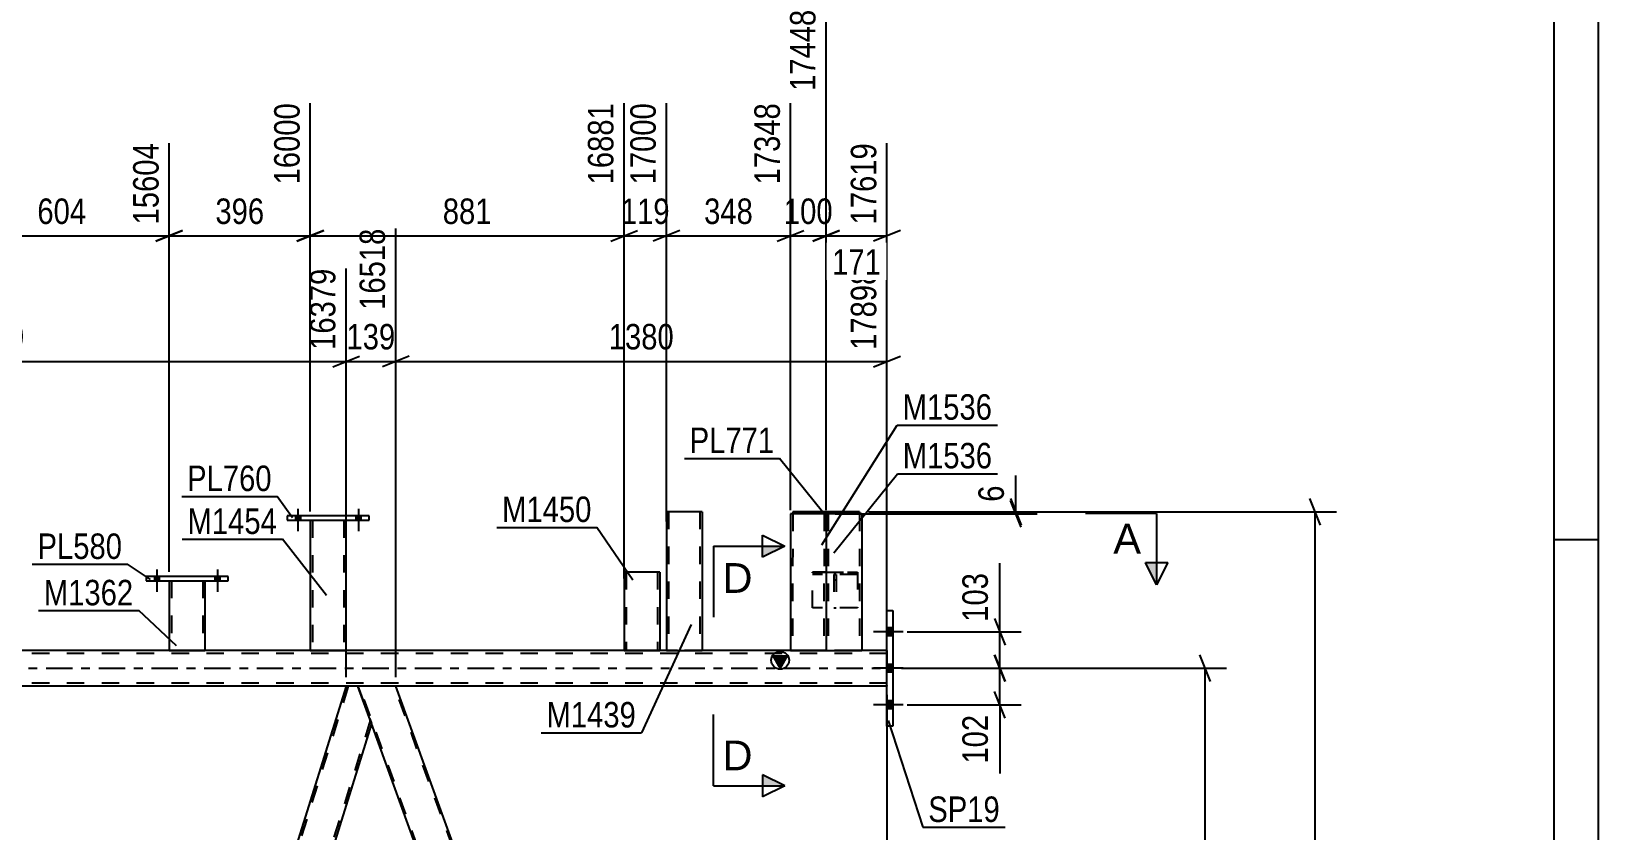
# Model space of a CAD drawing. Header units: millimetres. Extents: x -45 to 796, y -433 to 161.
# Drawn here: x 619.8 to 795.9, y -18.2 to 71.6 of the extents above; entities that cross this region are included whole.
import ezdxf

# ---------------------------------------------------------------- set-up
doc = ezdxf.new("R2010")
doc.units = ezdxf.units.MM
doc.linetypes.add('DXK_LINE_DOT2', pattern=[3.9198, 1.9599, -1.9599])
doc.linetypes.add('DXK_LINE_DOT3', pattern=[5.9187, 2.979, -0.9799, 0.9799, -0.9799])
doc.styles.add('Arial', font='arial.ttf', dxfattribs={"height": 0.2})
doc.styles.add('Arial Narrow', font='ARIALN.TTF', dxfattribs={"height": 0.2})

# ---------------------------------------------------------------- blocks, each defined once
blk = doc.blocks.new('Unknown-814760973-1133')
at = {"color": 5, "linetype": 'Continuous'}
for p, q in [((795.85, -432.57), (795.85, 161.43)), ((790.85, -427.57), (790.85, 156.43)), ((795.85, 14.43), (790.85, 14.43))]:
    blk.add_line(p, q, dxfattribs=at)
blk = doc.blocks.new('Part-814760973-3814 - 3734')
at = {"color": 2, "linetype": 'Continuous'}
for p, q in [((705.09, 17.36), (705.08, 2)), ((709.01, 17.36), (705.09, 17.36)), ((709.09, 17.36), (709.08, 2)), ((705.08, 2), (709.08, 2))]:
    blk.add_line(p, q, dxfattribs=at)
at = {"color": 7, "linetype": 'DXK_LINE_DOT2'}
for p, q in [((705.33, 17.36), (705.32, 2)), ((708.83, 17.36), (708.85, 17.36)), ((708.85, 17.36), (708.84, 2)), ((709.05, 17.36), (709.01, 17.36)), ((709.05, 17.36), (709.01, 17.36)), ((709.09, 17.36), (709.05, 17.36)), ((709.05, 17.36), (709.09, 17.36)), ((708.82, 2), (708.78, 2)), ((708.82, 2), (708.78, 2)), ((708.84, 2), (708.82, 2)), ((708.82, 2), (708.84, 2))]:
    blk.add_line(p, q, dxfattribs=at)
blk = doc.blocks.new('Part-814760973-3799 - 3734')
at = {"color": 2, "linetype": 'Continuous'}
for p, q in [((691.15, 17.6), (691.15, 2)), ((695.15, 17.6), (691.15, 17.6)), ((695.15, 17.6), (695.15, 2)), ((691.15, 2), (695.15, 2))]:
    blk.add_line(p, q, dxfattribs=at)
at = {"color": 7, "linetype": 'DXK_LINE_DOT2'}
for p, q in [((691.39, 17.6), (691.39, 2)), ((694.89, 17.6), (694.91, 17.6)), ((694.91, 17.6), (694.91, 2)), ((694.89, 2), (694.85, 2)), ((694.89, 2), (694.85, 2)), ((694.91, 2), (694.89, 2)), ((694.89, 2), (694.91, 2))]:
    blk.add_line(p, q, dxfattribs=at)
blk = doc.blocks.new('Part-814760973-3895 - 3734')
at = {"color": 2, "linetype": 'Continuous'}
for p, q in [((635.31, 9.84), (635.31, 2)), ((639.31, 9.84), (639.31, 2)), ((635.31, 2), (639.31, 2))]:
    blk.add_line(p, q, dxfattribs=at)
at = {"color": 7, "linetype": 'DXK_LINE_DOT2'}
for p, q in [((635.31, 9.84), (639.31, 9.84)), ((635.55, 9.84), (635.55, 2)), ((639.07, 9.84), (639.07, 2)), ((639.01, 2), (639.05, 2)), ((639.01, 2), (639.05, 2)), ((639.05, 2), (639.07, 2)), ((639.05, 2), (639.07, 2))]:
    blk.add_line(p, q, dxfattribs=at)
blk = doc.blocks.new('Bolt-814760973-3816 - 3734')
at = {"linetype": 'Continuous'}
for points in [[(633.63, 9.84), (634.19, 9.84), (634.19, 10.32), (633.63, 10.32)], [(633.63, 9.84), (634.19, 9.84), (634.19, 10.32), (633.63, 10.32)], [(640.43, 9.84), (640.99, 9.84), (640.99, 10.32), (640.43, 10.32)], [(640.43, 9.84), (640.99, 9.84), (640.99, 10.32), (640.43, 10.32)]]:
    blk.add_hatch(color=1, dxfattribs=at).paths.add_polyline_path(points)
at = {"color": 1, "linetype": 'Continuous'}
for p, q in [((633.91, 11.12), (633.91, 8.6)), ((633.91, 11.12), (633.91, 8.6)), ((640.71, 11.12), (640.71, 8.6)), ((640.71, 11.12), (640.71, 8.6)), ((633.63, 10.32), (633.63, 9.84)), ((633.63, 10.32), (633.63, 9.84)), ((634.19, 10.32), (634.19, 9.84)), ((634.19, 10.32), (634.19, 9.84)), ((640.43, 10.32), (640.43, 9.84)), ((640.43, 10.32), (640.43, 9.84)), ((640.99, 10.32), (640.99, 9.84)), ((640.99, 10.32), (640.99, 9.84))]:
    blk.add_line(p, q, dxfattribs=at)
blk = doc.blocks.new('Bolt-814760973-3956 - 3734')
at = {"linetype": 'Continuous'}
for points in [[(649.47, 16.64), (650.03, 16.64), (650.03, 17.12), (649.47, 17.12)], [(649.47, 16.64), (650.03, 16.64), (650.03, 17.12), (649.47, 17.12)], [(656.27, 16.64), (656.83, 16.64), (656.83, 17.12), (656.27, 17.12)], [(656.27, 16.64), (656.83, 16.64), (656.83, 17.12), (656.27, 17.12)]]:
    blk.add_hatch(color=1, dxfattribs=at).paths.add_polyline_path(points)
at = {"color": 1, "linetype": 'Continuous'}
for p, q in [((649.75, 17.92), (649.75, 15.4)), ((649.75, 17.92), (649.75, 15.4)), ((656.55, 17.92), (656.55, 15.4)), ((656.55, 17.92), (656.55, 15.4)), ((649.47, 17.12), (649.47, 16.64)), ((649.47, 17.12), (649.47, 16.64)), ((650.03, 17.12), (650.03, 16.64)), ((650.03, 17.12), (650.03, 16.64)), ((656.27, 17.12), (656.27, 16.64)), ((656.27, 17.12), (656.27, 16.64)), ((656.83, 17.12), (656.83, 16.64)), ((656.83, 17.12), (656.83, 16.64))]:
    blk.add_line(p, q, dxfattribs=at)
blk = doc.blocks.new('Part-814760973-3915 - 3734')
at = {"color": 2, "linetype": 'Continuous'}
for p, q in [((686.39, 10.8), (686.39, 2)), ((690.39, 10.8), (686.39, 10.8)), ((690.39, 10.8), (690.39, 2)), ((686.39, 2), (690.39, 2))]:
    blk.add_line(p, q, dxfattribs=at)
at = {"color": 7, "linetype": 'DXK_LINE_DOT2'}
for p, q in [((686.63, 10.8), (686.63, 2)), ((690.08, 10.8), (690.09, 10.8)), ((690.09, 10.8), (690.13, 10.8)), ((690.13, 10.8), (690.15, 10.8)), ((690.15, 10.8), (690.15, 2)), ((690.13, 2), (690.09, 2)), ((690.09, 2), (690.13, 2)), ((690.15, 2), (690.13, 2)), ((690.13, 2), (690.15, 2))]:
    blk.add_line(p, q, dxfattribs=at)
blk = doc.blocks.new('Part-814760973-3900 - 3734')
at = {"color": 2, "linetype": 'Continuous'}
for p, q in [((632.71, 10.32), (632.71, 9.84)), ((641.91, 10.32), (632.71, 10.32)), ((632.71, 9.84), (641.91, 9.84)), ((641.91, 9.84), (641.91, 10.32))]:
    blk.add_line(p, q, dxfattribs=at)
blk = doc.blocks.new('Part-814760973-3930 - 3734')
at = {"color": 2, "linetype": 'Continuous'}
for p, q in [((705.33, 17.6), (705.33, 17.36)), ((712.85, 17.6), (705.33, 17.6)), ((709.16, 17.36), (709.01, 17.36)), ((712.85, 17.6), (712.85, 17.36))]:
    blk.add_line(p, q, dxfattribs=at)
at = {"color": 7, "linetype": 'DXK_LINE_DOT2'}
for p, q in [((709.01, 17.36), (705.33, 17.36)), ((712.85, 17.36), (709.16, 17.36)), ((712.85, 17.36), (712.85, 17.36)), ((712.85, 17.36), (712.85, 17.36))]:
    blk.add_line(p, q, dxfattribs=at)
blk = doc.blocks.new('Part-814760973-4052 - 3734')
at = {"color": 2, "linetype": 'Continuous'}
for p, q in [((660.74, -2), (656.48, -2)), ((704.86, -123.22), (660.74, -2)), ((700.6, -123.22), (658.01, -6.2))]:
    blk.add_line(p, q, dxfattribs=at)
at = {"color": 7, "linetype": 'DXK_LINE_DOT2'}
for p, q in [((656.48, -2), (658.01, -6.2)), ((700.77, -123.22), (656.65, -2)), ((704.69, -123.22), (660.57, -2)), ((700.6, -123.22), (704.86, -123.22))]:
    blk.add_line(p, q, dxfattribs=at)
blk = doc.blocks.new('Part-814760973-4163 - 3734')
at = {"color": 2, "linetype": 'Continuous'}
for p, q in [((709.08, 17.36), (709.08, 2)), ((713.08, 17.36), (709.16, 17.36)), ((713.08, 17.36), (713.08, 2)), ((709.08, 2), (713.08, 2))]:
    blk.add_line(p, q, dxfattribs=at)
at = {"color": 7, "linetype": 'DXK_LINE_DOT2'}
for p, q in [((709.12, 17.36), (709.08, 17.36)), ((709.08, 17.36), (709.12, 17.36)), ((709.16, 17.36), (709.12, 17.36)), ((709.12, 17.36), (709.16, 17.36)), ((709.32, 17.36), (709.32, 2)), ((712.83, 17.36), (712.84, 17.36)), ((712.84, 17.36), (712.84, 2)), ((712.83, 2), (712.79, 2)), ((712.83, 2), (712.79, 2)), ((712.84, 2), (712.83, 2)), ((712.83, 2), (712.84, 2))]:
    blk.add_line(p, q, dxfattribs=at)
blk = doc.blocks.new('Part-814760973-4072 - 3734')
at = {"color": 2, "linetype": 'Continuous'}
for p, q in [((715.92, -6.5), (715.92, 6.5)), ((715.92, 6.5), (716.56, 6.5)), ((716.56, 6.5), (716.56, -6.5)), ((716.56, -6.5), (715.92, -6.5))]:
    blk.add_line(p, q, dxfattribs=at)
blk = doc.blocks.new('Part-814760973-4093 - 3734')
at = {"linetype": 'Continuous'}
blk.add_hatch(color=2, dxfattribs=at).paths.add_polyline_path([(703.92, 0), (703.12, 1.4), (704.72, 1.4)])
at = {"color": 7, "linetype": 'DXK_LINE_DOT2'}
for p, q in [((715.92, 2), (530.15, 2)), ((655.15, 2), (651.15, 2)), ((695.15, 2), (691.15, 2)), ((709.08, 2), (708.6, 2)), ((713.08, 2), (709.08, 2)), ((715.92, 2), (715.92, -2)), ((715.92, 1.68), (0, 1.68)), ((715.92, -1.68), (0, -1.68)), ((660.74, -2), (655.16, -2))]:
    blk.add_line(p, q, dxfattribs=at)
at = {"color": 2, "linetype": 'Continuous'}
for p, q in [((651.15, 2), (615.15, 2)), ((691.15, 2), (655.15, 2)), ((708.6, 2), (695.15, 2)), ((709.08, 2), (709.08, 2)), ((715.92, 2), (713.08, 2)), ((703.92, 0), (703.12, 1.4)), ((703.12, 1.4), (704.72, 1.4)), ((704.72, 1.4), (703.92, 0)), ((655.16, -2), (575.6, -2)), ((715.92, -2), (660.74, -2))]:
    blk.add_line(p, q, dxfattribs=at)
at = {"color": 7, "linetype": 'DXK_LINE_DOT3'}
blk.add_line((0, 0), (715.92, 0), dxfattribs=at)
at = {"color": 2, "linetype": 'Continuous'}
blk.add_circle((703.92, 0.9), 1, dxfattribs=at)
blk = doc.blocks.new('Bolt-814760973-4102 - 3734')
at = {"linetype": 'Continuous'}
for points in [[(715.92, 4.54), (715.92, 3.66), (716.56, 3.66), (716.56, 4.54)], [(715.92, 4.54), (715.92, 3.66), (716.56, 3.66), (716.56, 4.54)], [(715.92, 4.54), (715.92, 3.66), (716.56, 3.66), (716.56, 4.54)], [(715.92, 0.44), (715.92, -0.44), (716.56, -0.44), (716.56, 0.44)], [(715.92, 0.44), (715.92, -0.44), (716.56, -0.44), (716.56, 0.44)], [(715.92, -3.66), (715.92, -4.54), (716.56, -4.54), (716.56, -3.66)], [(715.92, -3.66), (715.92, -4.54), (716.56, -4.54), (716.56, -3.66)], [(715.92, -3.66), (715.92, -4.54), (716.56, -4.54), (716.56, -3.66)]]:
    blk.add_hatch(color=1, dxfattribs=at).paths.add_polyline_path(points)
at = {"color": 1, "linetype": 'Continuous'}
for p, q in [((717.72, 4.1), (714.4, 4.1)), ((717.72, 4.1), (714.4, 4.1)), ((717.72, 4.1), (714.4, 4.1)), ((716.56, 4.54), (715.92, 4.54)), ((716.56, 4.54), (715.92, 4.54)), ((716.56, 4.54), (715.92, 4.54)), ((716.56, 3.66), (715.92, 3.66)), ((716.56, 3.66), (715.92, 3.66)), ((716.56, 3.66), (715.92, 3.66)), ((717.72, 0), (714.4, 0)), ((717.72, 0), (714.4, 0)), ((716.56, 0.44), (715.92, 0.44)), ((716.56, 0.44), (715.92, 0.44)), ((716.56, -0.44), (715.92, -0.44)), ((716.56, -0.44), (715.92, -0.44)), ((717.72, -4.1), (714.4, -4.1)), ((717.72, -4.1), (714.4, -4.1)), ((717.72, -4.1), (714.4, -4.1)), ((716.56, -3.66), (715.92, -3.66)), ((716.56, -3.66), (715.92, -3.66)), ((716.56, -3.66), (715.92, -3.66)), ((716.56, -4.54), (715.92, -4.54)), ((716.56, -4.54), (715.92, -4.54)), ((716.56, -4.54), (715.92, -4.54))]:
    blk.add_line(p, q, dxfattribs=at)
blk = doc.blocks.new('Part-814760973-4132 - 3734')
at = {"color": 7, "linetype": 'DXK_LINE_DOT2'}
for p, q in [((655.41, -2), (618.59, -120.12)), ((657.89, -5.88), (621.32, -123.22)), ((658.03, -6.25), (658.01, -6.2)), ((658.03, -6.25), (658.01, -6.2)), ((618.88, -118.4), (618.46, -119.75)), ((623.07, -118.4), (621.57, -123.22)), ((619.72, -123.22), (618.46, -119.75)), ((621.57, -123.22), (619.72, -123.22))]:
    blk.add_line(p, q, dxfattribs=at)
at = {"color": 2, "linetype": 'Continuous'}
for p, q in [((655.16, -2), (618.88, -118.4)), ((656.48, -2), (655.16, -2)), ((658.01, -6.2), (656.48, -2)), ((658.03, -6.25), (623.07, -118.4))]:
    blk.add_line(p, q, dxfattribs=at)
blk = doc.blocks.new('Part-814760973-4422 - 3734')
at = {"color": 2, "linetype": 'Continuous'}
for p, q in [((648.55, 17.12), (648.55, 16.64)), ((657.75, 17.12), (648.55, 17.12)), ((648.55, 16.64), (657.75, 16.64)), ((657.75, 16.64), (657.75, 17.12))]:
    blk.add_line(p, q, dxfattribs=at)
blk = doc.blocks.new('Part-814760973-4427 - 3734')
at = {"color": 2, "linetype": 'Continuous'}
for p, q in [((651.15, 16.64), (651.15, 2)), ((655.15, 16.64), (655.15, 2)), ((651.15, 2), (655.15, 2))]:
    blk.add_line(p, q, dxfattribs=at)
at = {"color": 7, "linetype": 'DXK_LINE_DOT2'}
for p, q in [((651.15, 16.64), (655.15, 16.64)), ((651.39, 16.64), (651.39, 2)), ((654.91, 16.64), (654.91, 2)), ((654.85, 2), (654.89, 2)), ((654.85, 2), (654.89, 2)), ((654.89, 2), (654.91, 2)), ((654.89, 2), (654.91, 2))]:
    blk.add_line(p, q, dxfattribs=at)
blk = doc.blocks.new('Part-814760973-4440 - 3734')
at = {"color": 7, "linetype": 'DXK_LINE_DOT2'}
for p, q in [((709.96, 10.56), (710.2, 10.56)), ((709.96, 10.56), (709.96, 6.8)), ((710.2, 10.56), (709.96, 10.56)), ((709.96, 9.96), (710.2, 9.96)), ((710.2, 10.56), (710.2, 6.8)), ((709.96, 6.8), (710.2, 6.8))]:
    blk.add_line(p, q, dxfattribs=at)
blk = doc.blocks.new('Part-814760973-4441 - 3734')
at = {"color": 7, "linetype": 'DXK_LINE_DOT2'}
for p, q in [((709.08, 10.8), (707.56, 10.8)), ((707.56, 6.8), (707.56, 10.8)), ((707.56, 10.8), (712.6, 10.8)), ((709.08, 10.8), (712.6, 10.8)), ((712.6, 10.8), (712.6, 6.8)), ((712.6, 10.56), (707.56, 10.56)), ((712.6, 10.56), (707.56, 10.56)), ((712.6, 6.8), (707.56, 6.8))]:
    blk.add_line(p, q, dxfattribs=at)
at = {"color": 2, "linetype": 'Continuous'}
for p, q in [((709.08, 10.8), (709.08, 10.8)), ((709.08, 6.8), (709.08, 6.8))]:
    blk.add_line(p, q, dxfattribs=at)
blk = doc.blocks.new('StraightDimension-814760973-5648 - 3734')
at = {"color": 7, "linetype": 'Continuous'}
for p, q in [((764.61, 16.1), (763.41, 19.1)), ((713.85, 17.6), (766.41, 17.6)), ((764.01, -133.6), (764.01, 17.6)), ((627.21, -133.6), (766.41, -133.6)), ((763.41, -132.1), (764.61, -135.1))]:
    blk.add_line(p, q, dxfattribs=at)
at = {"color": 0}
blk.add_wipeout([(763.26, -53.75), (759.06, -53.75), (759.06, -62.26), (763.26, -62.26)], dxfattribs=at)
at = {"color": 3, "style": 'Arial Narrow'}
blk.add_text('3780', height=2.863, rotation=90.0002, dxfattribs=at).set_placement((762.66, -61.66))
blk = doc.blocks.new('StraightDimension-814760973-14088 - 3734')
at = {"color": 7, "linetype": 'Continuous'}
for p, q in [((611.15, 17.64), (611.15, 59.03)), ((635.31, 10.84), (635.31, 59.03)), ((612.65, 49.19), (609.65, 47.99)), ((611.15, 48.59), (635.31, 48.59)), ((633.81, 47.99), (636.81, 49.19))]:
    blk.add_line(p, q, dxfattribs=at)
at = {"color": 0, "linetype": 'Continuous'}
blk.add_wipeout([(634.71, 59.63), (630.51, 59.63), (630.51, 49.29), (634.71, 49.29)], dxfattribs=at)
at = {"color": 0}
blk.add_wipeout([(626.57, 49.34), (626.57, 53.54), (619.89, 53.54), (619.89, 49.34)], dxfattribs=at)
at = {"color": 3, "linetype": 'Continuous', "style": 'Arial Narrow'}
blk.add_text('15604', height=2.863, rotation=90.0002, dxfattribs=at).set_placement((634.11, 49.89))
at = {"color": 3, "style": 'Arial Narrow'}
blk.add_text('604', height=2.863, dxfattribs=at).set_placement((620.49, 49.94))
blk = doc.blocks.new('StraightDimension-814760973-5818 - 3734')
at = {"color": 7, "linetype": 'Continuous'}
for p, q in [((729.8, 19.1), (731, 16.1)), ((731, 15.86), (729.8, 18.86)), ((710.09, 17.36), (732.8, 17.36)), ((713.85, 17.6), (732.8, 17.6)), ((730.4, 17.36), (730.4, 17.6))]:
    blk.add_line(p, q, dxfattribs=at)
at = {"color": 0}
blk.add_wipeout([(729.65, 21.15), (725.45, 21.15), (725.45, 18.12), (729.65, 18.12)], dxfattribs=at)
at = {"color": 7, "linetype": 'Continuous'}
blk.add_line((730.4, 17.6), (730.4, 21.68), dxfattribs=at)
blk.add_line((730.4, 17.6), (730.4, 21.68), dxfattribs=at)
at = {"color": 3, "style": 'Arial Narrow'}
blk.add_text('6', height=2.86, rotation=90.0002, dxfattribs=at).set_placement((729.05, 18.72))
blk = doc.blocks.new('StraightDimension-814760973-4975 - 3734')
at = {"color": 7, "linetype": 'Continuous'}
for p, q in [((717.56, 0), (754.06, 0)), ((752.26, -1.5), (751.06, 1.5)), ((751.66, -125.86), (751.66, 0)), ((751.06, -124.36), (752.26, -127.36)), ((739.18, -125.86), (754.06, -125.86))]:
    blk.add_line(p, q, dxfattribs=at)
at = {"color": 0}
blk.add_wipeout([(750.91, -58.67), (746.71, -58.67), (746.71, -67.19), (750.91, -67.19)], dxfattribs=at)
at = {"color": 3, "style": 'Arial Narrow'}
blk.add_text('3147', height=2.863, rotation=90.0002, dxfattribs=at).set_placement((750.31, -66.59))
blk = doc.blocks.new('StraightDimension-814760973-14087 - 3734')
at = {"color": 7, "linetype": 'Continuous'}
for p, q in [((651.15, 17.64), (651.15, 63.53)), ((635.31, 10.84), (635.31, 59.03)), ((636.81, 49.19), (633.81, 47.99)), ((635.31, 48.59), (651.15, 48.59)), ((649.65, 47.99), (652.65, 49.19))]:
    blk.add_line(p, q, dxfattribs=at)
at = {"color": 0}
blk.add_wipeout([(646.57, 49.34), (646.57, 53.54), (639.89, 53.54), (639.89, 49.34)], dxfattribs=at)
at = {"color": 3, "style": 'Arial Narrow'}
blk.add_text('396', height=2.863, dxfattribs=at).set_placement((640.49, 49.94))
at = {"color": 0, "linetype": 'Continuous'}
blk.add_wipeout([(650.55, 64.13), (646.35, 64.13), (646.35, 53.79), (650.55, 53.79)], dxfattribs=at)
at = {"color": 3, "linetype": 'Continuous', "style": 'Arial Narrow'}
blk.add_text('16000', height=2.863, rotation=90.0002, dxfattribs=at).set_placement((649.95, 54.39))
blk = doc.blocks.new('StraightDimension-814760973-5342 - 3734')
at = {"color": 7, "linetype": 'Continuous'}
for p, q in [((660.74, -1), (660.74, 49.43)), ((655.16, -1), (655.16, 44.93)), ((653.66, 33.89), (656.66, 35.09)), ((655.16, 34.49), (660.74, 34.49)), ((662.24, 35.09), (659.24, 33.89))]:
    blk.add_line(p, q, dxfattribs=at)
at = {"color": 0}
blk.add_wipeout([(661.29, 35.24), (661.29, 39.44), (654.61, 39.44), (654.61, 35.24)], dxfattribs=at)
at = {"color": 3, "style": 'Arial Narrow'}
blk.add_text('139', height=2.863, dxfattribs=at).set_placement((655.21, 35.84))
at = {"color": 0, "linetype": 'Continuous'}
blk.add_wipeout([(660.14, 50.03), (655.94, 50.03), (655.94, 39.69), (660.14, 39.69)], dxfattribs=at)
at = {"color": 3, "linetype": 'Continuous', "style": 'Arial Narrow'}
blk.add_text('16518', height=2.863, rotation=90.0002, dxfattribs=at).set_placement((659.54, 40.29))
blk = doc.blocks.new('StraightDimension-814760973-5361 - 3734')
at = {"color": 7, "linetype": 'Continuous'}
for p, q in [((575.6, -1), (575.6, 49.43)), ((655.16, -1), (655.16, 44.93)), ((577.1, 35.09), (574.1, 33.89)), ((575.6, 34.49), (655.16, 34.49)), ((653.66, 33.89), (656.66, 35.09))]:
    blk.add_line(p, q, dxfattribs=at)
at = {"color": 0, "linetype": 'Continuous'}
blk.add_wipeout([(654.56, 45.53), (650.36, 45.53), (650.36, 35.19), (654.56, 35.19)], dxfattribs=at)
at = {"color": 0}
blk.add_wipeout([(619.64, 35.24), (619.64, 39.44), (611.13, 39.44), (611.13, 35.24)], dxfattribs=at)
at = {"color": 3, "linetype": 'Continuous', "style": 'Arial Narrow'}
blk.add_text('16379', height=2.863, rotation=90.0002, dxfattribs=at).set_placement((653.96, 35.79))
at = {"color": 3, "style": 'Arial Narrow'}
blk.add_text('1989', height=2.863, dxfattribs=at).set_placement((611.73, 35.84))
blk = doc.blocks.new('StraightDimension-814760973-14083 - 3734')
at = {"color": 7, "linetype": 'Continuous'}
for p, q in [((709.09, 17.78), (709.09, 74.03)), ((705.09, 17.78), (705.09, 63.53)), ((703.59, 47.99), (706.59, 49.19)), ((705.09, 48.59), (709.09, 48.59)), ((710.59, 49.19), (707.59, 47.99))]:
    blk.add_line(p, q, dxfattribs=at)
at = {"color": 0, "linetype": 'Continuous'}
blk.add_wipeout([(708.49, 74.63), (704.29, 74.63), (704.29, 64.29), (708.49, 64.29)], dxfattribs=at)
at = {"color": 0}
blk.add_wipeout([(710.43, 49.34), (710.43, 53.54), (703.74, 53.54), (703.74, 49.34)], dxfattribs=at)
at = {"color": 3, "linetype": 'Continuous', "style": 'Arial Narrow'}
blk.add_text('17448', height=2.863, rotation=90.0002, dxfattribs=at).set_placement((707.89, 64.89))
at = {"color": 3, "style": 'Arial Narrow'}
blk.add_text('100', height=2.863, dxfattribs=at).set_placement((704.34, 49.94))
blk = doc.blocks.new('StraightDimension-814760973-5309 - 3734')
at = {"color": 7, "linetype": 'Continuous'}
for p, q in [((715.92, -3), (715.92, -72.81)), ((737.54, -122.22), (737.54, -67.56)), ((717.42, -69.81), (714.42, -71.01)), ((715.92, -70.41), (737.54, -70.41)), ((736.04, -71.01), (739.04, -69.81))]:
    blk.add_line(p, q, dxfattribs=at)
at = {"color": 0}
blk.add_wipeout([(730.99, -69.66), (730.99, -65.46), (722.48, -65.46), (722.48, -69.66)], dxfattribs=at)
at = {"color": 3, "style": 'Arial Narrow'}
blk.add_text('1251', height=2.863, dxfattribs=at).set_placement((723.08, -69.06))
blk = doc.blocks.new('StraightDimension-814760973-5330 - 3734')
at = {"color": 7, "linetype": 'Continuous'}
for p, q in [((660.74, -1), (660.74, 49.43)), ((715.92, 3), (715.92, 44.93)), ((662.24, 35.09), (659.24, 33.89)), ((660.74, 34.49), (715.92, 34.49)), ((714.42, 33.89), (717.42, 35.09))]:
    blk.add_line(p, q, dxfattribs=at)
at = {"color": 0, "linetype": 'Continuous'}
blk.add_wipeout([(715.32, 45.53), (711.12, 45.53), (711.12, 35.19), (715.32, 35.19)], dxfattribs=at)
at = {"color": 0}
blk.add_wipeout([(692.59, 35.24), (692.59, 39.44), (684.07, 39.44), (684.07, 35.24)], dxfattribs=at)
at = {"color": 3, "linetype": 'Continuous', "style": 'Arial Narrow'}
blk.add_text('17898', height=2.863, rotation=90.0002, dxfattribs=at).set_placement((714.72, 35.79))
at = {"color": 3, "style": 'Arial Narrow'}
blk.add_text('1380', height=2.863, dxfattribs=at).set_placement((684.67, 35.84))
blk = doc.blocks.new('StraightDimension-814760973-14085 - 3734')
at = {"color": 7, "linetype": 'Continuous'}
for p, q in [((686.39, 10.08), (686.39, 63.53)), ((691.15, 16.5), (691.15, 63.53)), ((684.89, 47.99), (687.89, 49.19)), ((686.39, 48.59), (691.15, 48.59)), ((692.65, 49.19), (689.65, 47.99))]:
    blk.add_line(p, q, dxfattribs=at)
at = {"color": 0}
blk.add_wipeout([(692.11, 49.34), (692.11, 53.54), (685.43, 53.54), (685.43, 49.34)], dxfattribs=at)
at = {"color": 3, "style": 'Arial Narrow'}
blk.add_text('119', height=2.863, dxfattribs=at).set_placement((686.03, 49.94))
at = {"color": 0, "linetype": 'Continuous'}
blk.add_wipeout([(690.55, 64.13), (686.35, 64.13), (686.35, 53.79), (690.55, 53.79)], dxfattribs=at)
at = {"color": 3, "linetype": 'Continuous', "style": 'Arial Narrow'}
blk.add_text('17000', height=2.863, rotation=90.0002, dxfattribs=at).set_placement((689.95, 54.39))
blk = doc.blocks.new('StraightDimension-814760973-14082 - 3734')
at = {"color": 7, "linetype": 'Continuous'}
for p, q in [((709.09, 17.78), (709.09, 74.03)), ((715.92, 3), (715.92, 59.03)), ((707.59, 47.99), (710.59, 49.19)), ((709.09, 48.59), (715.92, 48.59)), ((717.42, 49.19), (714.42, 47.99))]:
    blk.add_line(p, q, dxfattribs=at)
at = {"color": 0, "linetype": 'Continuous'}
blk.add_wipeout([(715.32, 59.63), (711.12, 59.63), (711.12, 49.29), (715.32, 49.29)], dxfattribs=at)
at = {"color": 0}
blk.add_wipeout([(715.85, 43.64), (715.85, 47.84), (709.16, 47.84), (709.16, 43.64)], dxfattribs=at)
at = {"color": 3, "linetype": 'Continuous', "style": 'Arial Narrow'}
blk.add_text('17619', height=2.863, rotation=90.0002, dxfattribs=at).set_placement((714.72, 49.89))
at = {"color": 3, "style": 'Arial Narrow'}
blk.add_text('171', height=2.863, dxfattribs=at).set_placement((709.76, 44.24))
blk = doc.blocks.new('StraightDimension-814760973-14084 - 3734')
at = {"color": 7, "linetype": 'Continuous'}
for p, q in [((691.15, 16.5), (691.15, 63.53)), ((705.09, 17.78), (705.09, 63.53)), ((692.65, 49.19), (689.65, 47.99)), ((691.15, 48.59), (705.09, 48.59)), ((703.59, 47.99), (706.59, 49.19))]:
    blk.add_line(p, q, dxfattribs=at)
at = {"color": 0}
blk.add_wipeout([(701.46, 49.34), (701.46, 53.54), (694.78, 53.54), (694.78, 49.34)], dxfattribs=at)
at = {"color": 3, "style": 'Arial Narrow'}
blk.add_text('348', height=2.863, dxfattribs=at).set_placement((695.38, 49.94))
at = {"color": 0, "linetype": 'Continuous'}
blk.add_wipeout([(704.49, 64.13), (700.29, 64.13), (700.29, 53.79), (704.49, 53.79)], dxfattribs=at)
at = {"color": 3, "linetype": 'Continuous', "style": 'Arial Narrow'}
blk.add_text('17348', height=2.863, rotation=90.0002, dxfattribs=at).set_placement((703.89, 54.39))
blk = doc.blocks.new('StraightDimension-814760973-14086 - 3734')
at = {"color": 7, "linetype": 'Continuous'}
for p, q in [((651.15, 17.64), (651.15, 63.53)), ((686.39, 10.08), (686.39, 63.53)), ((652.65, 49.19), (649.65, 47.99)), ((651.15, 48.59), (686.39, 48.59)), ((684.89, 47.99), (687.89, 49.19))]:
    blk.add_line(p, q, dxfattribs=at)
at = {"color": 0, "linetype": 'Continuous'}
blk.add_wipeout([(685.79, 64.13), (681.59, 64.13), (681.59, 53.79), (685.79, 53.79)], dxfattribs=at)
at = {"color": 0}
blk.add_wipeout([(672.11, 49.34), (672.11, 53.54), (665.43, 53.54), (665.43, 49.34)], dxfattribs=at)
at = {"color": 3, "linetype": 'Continuous', "style": 'Arial Narrow'}
blk.add_text('16881', height=2.863, rotation=90.0002, dxfattribs=at).set_placement((685.19, 54.39))
at = {"color": 3, "style": 'Arial Narrow'}
blk.add_text('881', height=2.863, dxfattribs=at).set_placement((666.03, 49.94))
blk = doc.blocks.new('StraightDimension-814760973-23975 - 3734')
at = {"color": 7, "linetype": 'Continuous'}
for p, q in [((728, 5.6), (729.2, 2.6)), ((718.19, 4.1), (731, 4.1)), ((728.6, 0), (728.6, 4.1)), ((718.19, 0), (731, 0)), ((729.2, -1.5), (728, 1.5))]:
    blk.add_line(p, q, dxfattribs=at)
at = {"color": 0}
blk.add_wipeout([(727.85, 11.31), (723.65, 11.31), (723.65, 4.63), (727.85, 4.63)], dxfattribs=at)
at = {"color": 7, "linetype": 'Continuous'}
blk.add_line((728.6, 4.1), (728.6, 11.83), dxfattribs=at)
blk.add_line((728.6, 4.1), (728.6, 11.83), dxfattribs=at)
at = {"color": 3, "style": 'Arial Narrow'}
blk.add_text('103', height=2.863, rotation=90.0002, dxfattribs=at).set_placement((727.25, 5.23))
blk = doc.blocks.new('StraightDimension-814760973-23976 - 3734')
at = {"color": 7, "linetype": 'Continuous'}
for p, q in [((718.19, 0), (731, 0)), ((728, 1.5), (729.2, -1.5)), ((728.6, -4.1), (728.6, 0)), ((729.2, -5.6), (728, -2.6)), ((718.19, -4.1), (731, -4.1))]:
    blk.add_line(p, q, dxfattribs=at)
at = {"color": 0}
blk.add_wipeout([(727.85, -4.62), (723.65, -4.62), (723.65, -11.31), (727.85, -11.31)], dxfattribs=at)
at = {"color": 7, "linetype": 'Continuous'}
blk.add_line((728.6, -4.1), (728.6, -11.83), dxfattribs=at)
blk.add_line((728.6, -4.1), (728.6, -11.83), dxfattribs=at)
at = {"color": 3, "style": 'Arial Narrow'}
blk.add_text('102', height=2.863, rotation=90.0002, dxfattribs=at).set_placement((727.25, -10.71))
blk = doc.blocks.new('Mark-814760973-4423 - 3734')
at = {"color": 0}
blk.add_wipeout([(647.41, 15.1), (647.41, 18.1), (637.36, 18.1), (637.36, 15.1)], dxfattribs=at)
blk.add_wipeout([(647.41, 15.1), (647.41, 18.1), (637.36, 18.1), (637.36, 15.1)], dxfattribs=at)
at = {"color": 30, "linetype": 'Continuous'}
for p in [(636.76, 14.5), (652.97, 8.18)]:
    blk.add_line(p, (648.01, 14.5), dxfattribs=at)
at = {"color": 3, "style": 'Arial Narrow'}
blk.add_text('M1454', height=2.863, dxfattribs=at).set_placement((637.36, 15.1))
blk = doc.blocks.new('Mark-814760973-3795 - 3734')
at = {"color": 0}
blk.add_wipeout([(687.74, -6.65), (687.74, -3.65), (677.68, -3.65), (677.68, -6.65)], dxfattribs=at)
blk.add_wipeout([(687.74, -6.65), (687.74, -3.65), (677.68, -3.65), (677.68, -6.65)], dxfattribs=at)
at = {"color": 30, "linetype": 'Continuous'}
for p in [(693.93, 4.93), (677.08, -7.25)]:
    blk.add_line(p, (688.34, -7.25), dxfattribs=at)
at = {"color": 3, "style": 'Arial Narrow'}
blk.add_text('M1439', height=2.863, dxfattribs=at).set_placement((677.68, -6.65))
blk = doc.blocks.new('Mark-814760973-3810 - 3734')
at = {"color": 0}
blk.add_wipeout([(727.73, 27.94), (727.73, 30.94), (717.68, 30.94), (717.68, 27.94)], dxfattribs=at)
blk.add_wipeout([(727.73, 27.94), (727.73, 30.94), (717.68, 30.94), (717.68, 27.94)], dxfattribs=at)
at = {"color": 30, "linetype": 'Continuous'}
for p, q in [((708.6, 13.86), (717.08, 27.34)), ((717.08, 27.34), (728.33, 27.34))]:
    blk.add_line(p, q, dxfattribs=at)
at = {"color": 3, "style": 'Arial Narrow'}
blk.add_text('M1536', height=2.863, dxfattribs=at).set_placement((717.68, 27.94))
blk = doc.blocks.new('Mark-814760973-3911 - 3734')
at = {"color": 0}
blk.add_wipeout([(682.74, 16.44), (682.74, 19.44), (672.69, 19.44), (672.69, 16.44)], dxfattribs=at)
blk.add_wipeout([(682.74, 16.44), (682.74, 19.44), (672.69, 19.44), (672.69, 16.44)], dxfattribs=at)
at = {"color": 30, "linetype": 'Continuous'}
for p in [(672.09, 15.84), (687.37, 9.89)]:
    blk.add_line(p, (683.34, 15.84), dxfattribs=at)
at = {"color": 3, "style": 'Arial Narrow'}
blk.add_text('M1450', height=2.863, dxfattribs=at).set_placement((672.69, 16.44))
blk = doc.blocks.new('Mark-814760973-3926 - 3734')
at = {"color": 0}
blk.add_wipeout([(703.26, 24.19), (703.26, 27.19), (693.76, 27.19), (693.76, 24.19)], dxfattribs=at)
blk.add_wipeout([(703.26, 24.19), (703.26, 27.19), (693.76, 27.19), (693.76, 24.19)], dxfattribs=at)
at = {"color": 30, "linetype": 'Continuous'}
for p in [(693.16, 23.59), (708.66, 17.6)]:
    blk.add_line(p, (703.86, 23.59), dxfattribs=at)
at = {"color": 3, "style": 'Arial Narrow'}
blk.add_text('PL771', height=2.863, dxfattribs=at).set_placement((693.76, 24.19))
blk = doc.blocks.new('Mark-814760973-3891 - 3734')
at = {"color": 0}
blk.add_wipeout([(631.28, 7.08), (631.28, 10.08), (621.22, 10.08), (621.22, 7.08)], dxfattribs=at)
blk.add_wipeout([(631.28, 7.08), (631.28, 10.08), (621.22, 10.08), (621.22, 7.08)], dxfattribs=at)
at = {"color": 30, "linetype": 'Continuous'}
for p in [(620.62, 6.48), (636.12, 2.52)]:
    blk.add_line(p, (631.88, 6.48), dxfattribs=at)
at = {"color": 3, "style": 'Arial Narrow'}
blk.add_text('M1362', height=2.863, dxfattribs=at).set_placement((621.22, 7.08))
blk = doc.blocks.new('Mark-814760973-3896 - 3734')
at = {"color": 0}
blk.add_wipeout([(630.01, 12.29), (630.01, 15.29), (620.51, 15.29), (620.51, 12.29)], dxfattribs=at)
blk.add_wipeout([(630.01, 12.29), (630.01, 15.29), (620.51, 15.29), (620.51, 12.29)], dxfattribs=at)
at = {"color": 30, "linetype": 'Continuous'}
for p in [(619.91, 11.69), (633.2, 9.99)]:
    blk.add_line(p, (630.61, 11.69), dxfattribs=at)
at = {"color": 3, "style": 'Arial Narrow'}
blk.add_text('PL580', height=2.863, dxfattribs=at).set_placement((620.51, 12.29))
blk = doc.blocks.new('Mark-814760973-4068 - 3734')
at = {"color": 0}
blk.add_wipeout([(728.6, -17.27), (728.6, -14.27), (720.56, -14.27), (720.56, -17.27)], dxfattribs=at)
blk.add_wipeout([(728.6, -17.27), (728.6, -14.27), (720.56, -14.27), (720.56, -17.27)], dxfattribs=at)
at = {"color": 30, "linetype": 'Continuous'}
for p, q in [((716.05, -5.86), (719.96, -17.87)), ((719.96, -17.87), (729.2, -17.87))]:
    blk.add_line(p, q, dxfattribs=at)
at = {"color": 3, "style": 'Arial Narrow'}
blk.add_text('SP19', height=2.863, dxfattribs=at).set_placement((720.56, -17.27))
blk = doc.blocks.new('Mark-814760973-4159 - 3734')
at = {"color": 0}
blk.add_wipeout([(727.74, 22.47), (727.74, 25.47), (717.69, 25.47), (717.69, 22.47)], dxfattribs=at)
blk.add_wipeout([(727.74, 22.47), (727.74, 25.47), (717.69, 25.47), (717.69, 22.47)], dxfattribs=at)
at = {"color": 30, "linetype": 'Continuous'}
for p, q in [((709.94, 12.99), (717.09, 21.87)), ((717.09, 21.87), (728.34, 21.87))]:
    blk.add_line(p, q, dxfattribs=at)
at = {"color": 3, "style": 'Arial Narrow'}
blk.add_text('M1536', height=2.863, dxfattribs=at).set_placement((717.69, 22.47))
blk = doc.blocks.new('SectionMark-814760973-5909 - 3734')
at = {"linetype": 'Continuous'}
for points in [[(701.95, 12.48), (701.95, 13.73), (704.45, 13.73)], [(701.95, -13.21), (701.95, -11.96), (704.45, -13.21)]]:
    blk.add_hatch(color=6, dxfattribs=at).paths.add_polyline_path(points)
at = {"color": 6, "linetype": 'Continuous'}
for p, q in [((701.95, 12.48), (701.95, 14.98)), ((701.95, 14.98), (704.45, 13.73)), ((696.45, 13.73), (696.45, 5.73)), ((696.45, 13.73), (704.45, 13.73)), ((704.45, 13.73), (701.95, 12.48)), ((696.45, -13.21), (696.45, -5.21)), ((704.45, -13.21), (701.95, -11.96)), ((701.95, -11.96), (701.95, -14.46)), ((696.45, -13.21), (704.45, -13.21)), ((704.45, -13.21), (701.95, -14.46))]:
    blk.add_line(p, q, dxfattribs=at)
at = {"color": 0, "linetype": 'Continuous'}
for points in [[(700.82, 8.48), (700.82, 11.98), (697.45, 11.98), (697.45, 8.48)], [(700.82, -11.46), (700.82, -7.96), (697.45, -7.96), (697.45, -11.46)]]:
    blk.add_wipeout(points, dxfattribs=at)
at = {"color": 3, "linetype": 'Continuous', "style": 'Arial'}
for p in [(697.45, 8.48), (697.45, -11.46)]:
    blk.add_text('D', height=3.34, dxfattribs=at).set_placement(p)
blk = doc.blocks.new('Mark-814760973-4418 - 3734')
at = {"color": 0}
blk.add_wipeout([(646.81, 19.92), (646.81, 22.92), (637.31, 22.92), (637.31, 19.92)], dxfattribs=at)
blk.add_wipeout([(646.81, 19.92), (646.81, 22.92), (637.31, 22.92), (637.31, 19.92)], dxfattribs=at)
at = {"color": 30, "linetype": 'Continuous'}
for p in [(636.71, 19.32), (649.16, 16.92)]:
    blk.add_line(p, (647.41, 19.32), dxfattribs=at)
at = {"color": 3, "style": 'Arial Narrow'}
blk.add_text('PL760', height=2.863, dxfattribs=at).set_placement((637.31, 19.92))
blk = doc.blocks.new('SectionMark-814760973-5915 - 3734')
at = {"linetype": 'Continuous'}
blk.add_hatch(color=6, dxfattribs=at).paths.add_polyline_path([(744.95, 11.9), (746.2, 11.9), (746.2, 9.4)])
at = {"color": 6, "linetype": 'Continuous'}
for p, q in [((746.2, 17.4), (738.2, 17.4)), ((746.2, 17.4), (746.2, 9.4)), ((744.95, 11.9), (747.45, 11.9)), ((746.2, 9.4), (744.95, 11.9)), ((747.45, 11.9), (746.2, 9.4))]:
    blk.add_line(p, q, dxfattribs=at)
at = {"color": 0, "linetype": 'Continuous'}
blk.add_wipeout([(744.45, 12.9), (744.45, 16.4), (741.34, 16.4), (741.34, 12.9)], dxfattribs=at)
at = {"color": 3, "linetype": 'Continuous', "style": 'Arial'}
blk.add_text('A', height=3.34, dxfattribs=at).set_placement((741.34, 12.9))

msp = doc.modelspace()

# ---------------------------------------------------------------- block references
for name in ['Unknown-814760973-1133', 'Bolt-814760973-3956 - 3734', 'Part-814760973-4422 - 3734', 'Part-814760973-4427 - 3734', 'Part-814760973-3799 - 3734', 'Part-814760973-3814 - 3734', 'Part-814760973-3930 - 3734', 'Part-814760973-4163 - 3734', 'Bolt-814760973-3816 - 3734', 'Part-814760973-3915 - 3734', 'Part-814760973-4441 - 3734', 'Part-814760973-3900 - 3734', 'Part-814760973-3895 - 3734', 'Part-814760973-4440 - 3734', 'Part-814760973-4072 - 3734', 'Bolt-814760973-4102 - 3734', 'Part-814760973-4093 - 3734', 'Part-814760973-4132 - 3734', 'Part-814760973-4052 - 3734']:
    msp.add_blockref(name, (0, 0))

# ---------------------------------------------------------------- next in the draw order: block references
msp.add_blockref('StraightDimension-814760973-5648 - 3734', (0, 0))

# ---------------------------------------------------------------- next in the draw order: block references
for name in ['StraightDimension-814760973-14088 - 3734', 'StraightDimension-814760973-5342 - 3734', 'StraightDimension-814760973-5818 - 3734', 'StraightDimension-814760973-4975 - 3734']:
    msp.add_blockref(name, (0, 0))

# ---------------------------------------------------------------- next in the draw order: block references
for name in ['StraightDimension-814760973-14083 - 3734', 'StraightDimension-814760973-14087 - 3734', 'StraightDimension-814760973-5309 - 3734']:
    msp.add_blockref(name, (0, 0))

# ---------------------------------------------------------------- next in the draw order: block references
for name in ['StraightDimension-814760973-5361 - 3734', 'StraightDimension-814760973-5330 - 3734']:
    msp.add_blockref(name, (0, 0))

# ---------------------------------------------------------------- next in the draw order: block references
for name in ['StraightDimension-814760973-14082 - 3734', 'StraightDimension-814760973-14085 - 3734', 'SectionMark-814760973-5909 - 3734', 'Mark-814760973-3795 - 3734']:
    msp.add_blockref(name, (0, 0))

# ---------------------------------------------------------------- next in the draw order: block references
for name in ['StraightDimension-814760973-14086 - 3734', 'StraightDimension-814760973-14084 - 3734', 'Mark-814760973-3810 - 3734', 'StraightDimension-814760973-23975 - 3734']:
    msp.add_blockref(name, (0, 0))

# ---------------------------------------------------------------- next in the draw order: block references
for name in ['Mark-814760973-3926 - 3734', 'Mark-814760973-4159 - 3734', 'Mark-814760973-3911 - 3734', 'Mark-814760973-4423 - 3734', 'StraightDimension-814760973-23976 - 3734']:
    msp.add_blockref(name, (0, 0))

# ---------------------------------------------------------------- next in the draw order: block references
for name in ['Mark-814760973-4418 - 3734', 'Mark-814760973-3891 - 3734', 'Mark-814760973-4068 - 3734']:
    msp.add_blockref(name, (0, 0))

# ---------------------------------------------------------------- next in the draw order: block references
msp.add_blockref('Mark-814760973-3896 - 3734', (0, 0))

# ---------------------------------------------------------------- next in the draw order: block references
msp.add_blockref('SectionMark-814760973-5915 - 3734', (0, 0))

doc.saveas('drawing.dxf')
